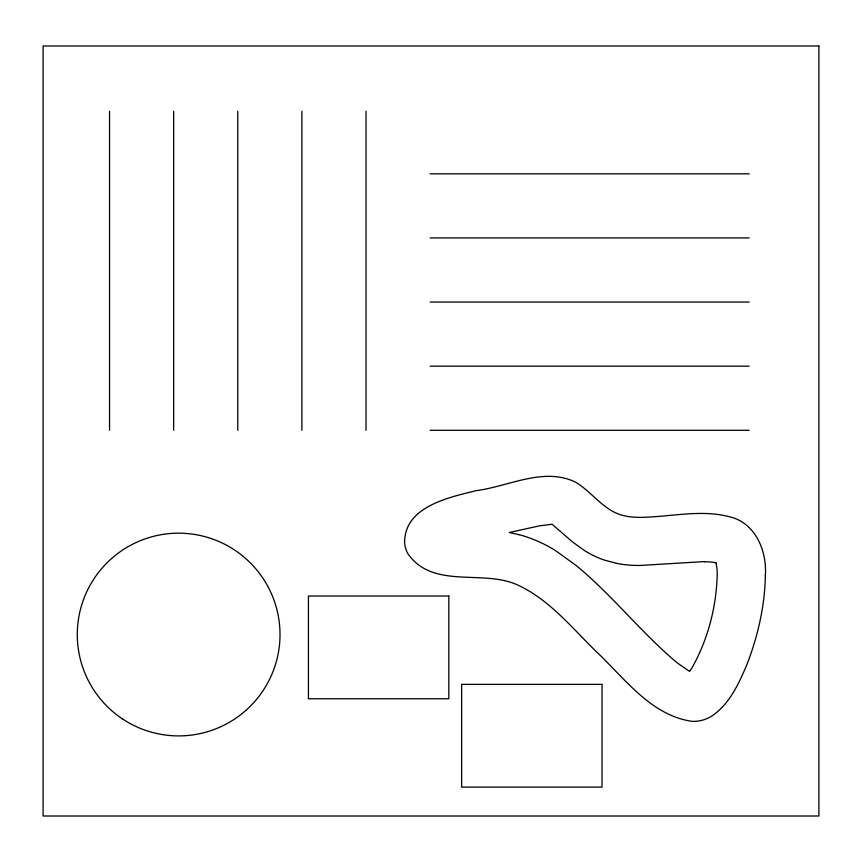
<?xml version="1.0" encoding="UTF-8"?>
<svg xmlns="http://www.w3.org/2000/svg" width="862" height="862" viewBox="0 0 862 862"><rect width="100%" height="100%" fill="white"/><g stroke="black" fill="none" stroke-linecap="round" stroke-linejoin="round"><path stroke-width="1.29" d="M430.138 173.812L749.153 173.812M430.138 237.923L749.153 237.923M430.138 302.045L749.153 302.045M430.138 366.167L749.153 366.167M430.138 430.289L749.153 430.289M704.394 561.582L640.207 565.461A125.787 125.787 0 0 1 616.373 563.382M616.384 563.285L604.564 560.149A88.797 88.797 0 0 1 597.969 557.649A95.563 95.563 0 0 1 584.124 550.312L572.325 541.767L552.122 524.258L539.332 525.874L509.313 532.5L518.924 534.688M716.096 562.961L717.055 569.373A76.513 76.513 0 0 1 717.249 573.489C716.613 606.04 708.198 638.839 692.283 667.307A66.967 66.967 0 0 1 689.643 671.315A51.548 51.548 0 0 1 688.339 670.582L678.372 663.708A162.498 162.498 0 0 1 674.655 660.734C641.5 632.309 614.089 597.883 580.913 569.47A283.857 283.857 0 0 0 576.182 565.515L555.171 550.376A137.004 137.004 0 0 0 518.956 534.612M366.016 111.263L366.016 430.289M301.894 111.263L301.894 430.289M237.772 111.263L237.772 430.289M173.661 111.263L173.661 430.289M109.539 111.263L109.539 430.289M704.405 561.83A47.335 47.335 0 0 1 716.128 562.821M765.359 575.32C764.917 605.533 758 635.423 747.322 663.589C739.014 683.286 729.532 704.577 710.945 716.613A35.094 35.094 0 0 1 692.412 721.386C650.799 715.654 624.347 677.823 595.61 650.961C571 626.836 548.264 598.422 515.993 584.274C481.578 569.61 432.853 589.177 408.006 553.921A27.81 27.81 0 0 1 404.601 543.222C403.955 506.77 448.283 497.557 476.126 490.672C508.666 486.502 544.127 466.461 576.031 482.418C589.683 490.855 599.499 504.345 613.733 511.942C626.9 518.773 642.255 517.62 656.553 516.553C680.581 514.776 705.267 510.498 729.015 516.64C755.22 522.329 767.061 550.743 765.359 575.32M818.9 45.998L43.1 45.998L43.1 816.002L818.9 816.002L818.9 45.998M448.833 596.03L308.424 596.03L308.424 698.77L448.833 698.77L448.833 596.03M602.032 684.374L461.633 684.374L461.633 787.114L602.032 787.114L602.032 684.374M122.76 719.113A101.371 101.371 0 0 0 279.827 640.66A101.371 101.371 0 0 0 133.351 543.857A101.371 101.371 0 0 0 122.76 719.113"/></g></svg>
